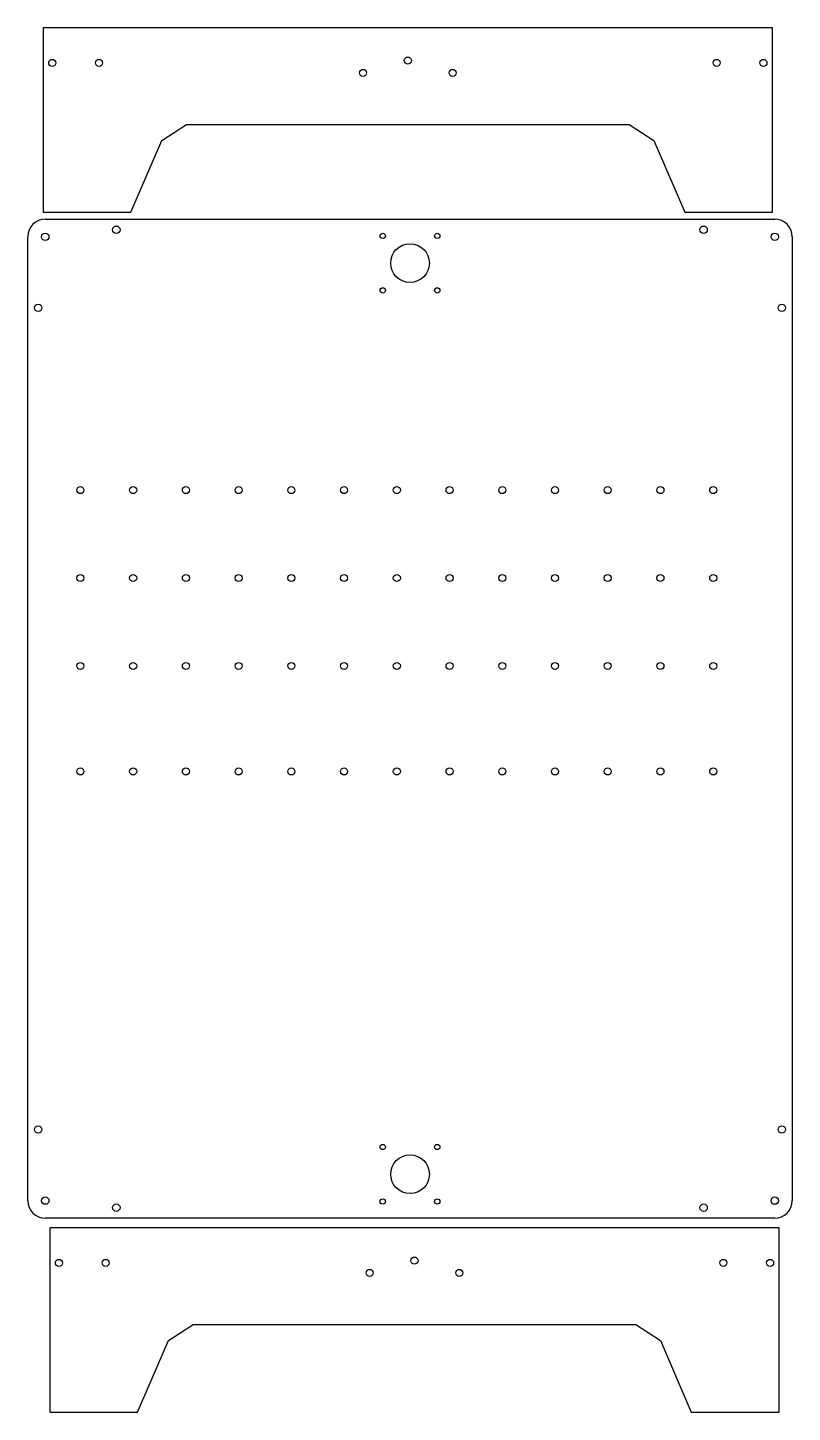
# Model space of a CAD drawing. Header units: millimetres. Extents: x -201 to 234, y -937 to -150.
import ezdxf

# ---------------------------------------------------------------- set-up
doc = ezdxf.new("R2010")
doc.units = ezdxf.units.MM

msp = doc.modelspace()

# ---------------------------------------------------------------- linework, layer by layer
at = {"color": 7, "linetype": 'Continuous', "lineweight": 25}
for p, q in [((-191.9, -149.98), (-191.9, -254.98)), ((223.1, -149.98), (-191.9, -149.98)), ((223.1, -254.98), (223.1, -149.98)), ((-124.35, -214.17), (-110.39, -204.98)), ((-110.39, -204.98), (141.6, -204.98)), ((141.6, -204.98), (155.55, -214.17)), ((-141.9, -254.98), (-124.35, -214.17)), ((155.55, -214.17), (173.1, -254.98)), ((-191.9, -254.98), (-141.9, -254.98)), ((-190.66, -258.89), (224.34, -258.89)), ((173.1, -254.98), (223.1, -254.98)), ((-200.66, -817.1), (-200.66, -268.89)), ((234.34, -268.89), (234.34, -817.1)), ((224.34, -827.1), (-190.66, -827.1)), ((-188.11, -832.5), (-188.11, -937.5)), ((226.89, -832.5), (-188.11, -832.5)), ((226.89, -937.5), (226.89, -832.5)), ((-120.56, -896.69), (-106.61, -887.5)), ((-106.61, -887.5), (145.39, -887.5)), ((145.39, -887.5), (159.34, -896.69)), ((-138.11, -937.5), (-120.56, -896.69)), ((159.34, -896.69), (176.89, -937.5)), ((-188.11, -937.5), (-138.11, -937.5)), ((176.89, -937.5), (226.89, -937.5))]:
    msp.add_line(p, q, dxfattribs=at)
for centre, radius in [((-186.71, -169.98), 2), ((-160.09, -169.98), 2), ((15.6, -168.65), 2), ((191.29, -169.98), 2), ((217.91, -169.98), 2), ((-9.87, -175.68), 2), ((41.08, -175.68), 2), ((-190.66, -268.89), 2.1), ((-150.22, -264.89), 2.1), ((1.34, -268.39), 1.5), ((32.34, -268.39), 1.5), ((183.89, -264.89), 2.1), ((224.34, -268.89), 2.1), ((16.84, -283.89), 11), ((1.34, -299.39), 1.5), ((32.34, -299.39), 1.5), ((-194.66, -309.33), 2.1), ((228.34, -309.33), 2.1), ((-170.66, -412.99), 2), ((-140.66, -412.99), 2), ((-110.66, -412.99), 2), ((-80.66, -412.99), 2), ((-50.66, -412.99), 2), ((-20.66, -412.99), 2), ((9.34, -412.99), 2), ((39.34, -412.99), 2), ((69.34, -412.99), 2), ((99.34, -412.99), 2), ((129.34, -412.99), 2), ((159.34, -412.99), 2), ((189.34, -412.99), 2), ((-170.66, -462.99), 2), ((-140.66, -462.99), 2), ((-110.66, -462.99), 2), ((-80.66, -462.99), 2), ((-50.66, -462.99), 2), ((-20.66, -462.99), 2), ((9.34, -462.99), 2), ((39.34, -462.99), 2), ((69.34, -462.99), 2), ((99.34, -462.99), 2), ((129.34, -462.99), 2), ((159.34, -462.99), 2), ((189.34, -462.99), 2), ((-170.66, -512.99), 2), ((-140.66, -512.99), 2), ((-110.66, -512.99), 2), ((-80.66, -512.99), 2), ((-50.66, -512.99), 2), ((-20.66, -512.99), 2), ((9.34, -512.99), 2), ((39.34, -512.99), 2), ((69.34, -512.99), 2), ((99.34, -512.99), 2), ((129.34, -512.99), 2), ((159.34, -512.99), 2), ((189.34, -512.99), 2), ((-170.66, -572.99), 2), ((-140.66, -572.99), 2), ((-110.66, -572.99), 2), ((-80.66, -572.99), 2), ((-50.66, -572.99), 2), ((-20.66, -572.99), 2), ((9.34, -572.99), 2), ((39.34, -572.99), 2), ((69.34, -572.99), 2), ((99.34, -572.99), 2), ((129.34, -572.99), 2), ((159.34, -572.99), 2), ((189.34, -572.99), 2), ((-194.66, -776.65), 2.1), ((228.34, -776.65), 2.1), ((1.34, -786.6), 1.5), ((32.34, -786.6), 1.5), ((16.84, -802.1), 11), ((-190.66, -817.1), 2.1), ((-150.22, -821.1), 2.1), ((1.34, -817.6), 1.5), ((32.34, -817.6), 1.5), ((183.89, -821.1), 2.1), ((224.34, -817.1), 2.1), ((-182.92, -852.5), 2), ((-156.3, -852.5), 2), ((19.39, -851.17), 2), ((195.08, -852.5), 2), ((221.7, -852.5), 2), ((-6.09, -858.2), 2), ((44.87, -858.2), 2)]:
    msp.add_circle(centre, radius, dxfattribs=at)
for centre, start, end in [((-190.66, -268.89), 90, 180), ((224.34, -268.89), 0, 90), ((-190.66, -817.1), 180, 270), ((224.34, -817.1), 270, 0)]:
    msp.add_arc(centre, 10, start, end, dxfattribs=at)

doc.saveas('drawing.dxf')
